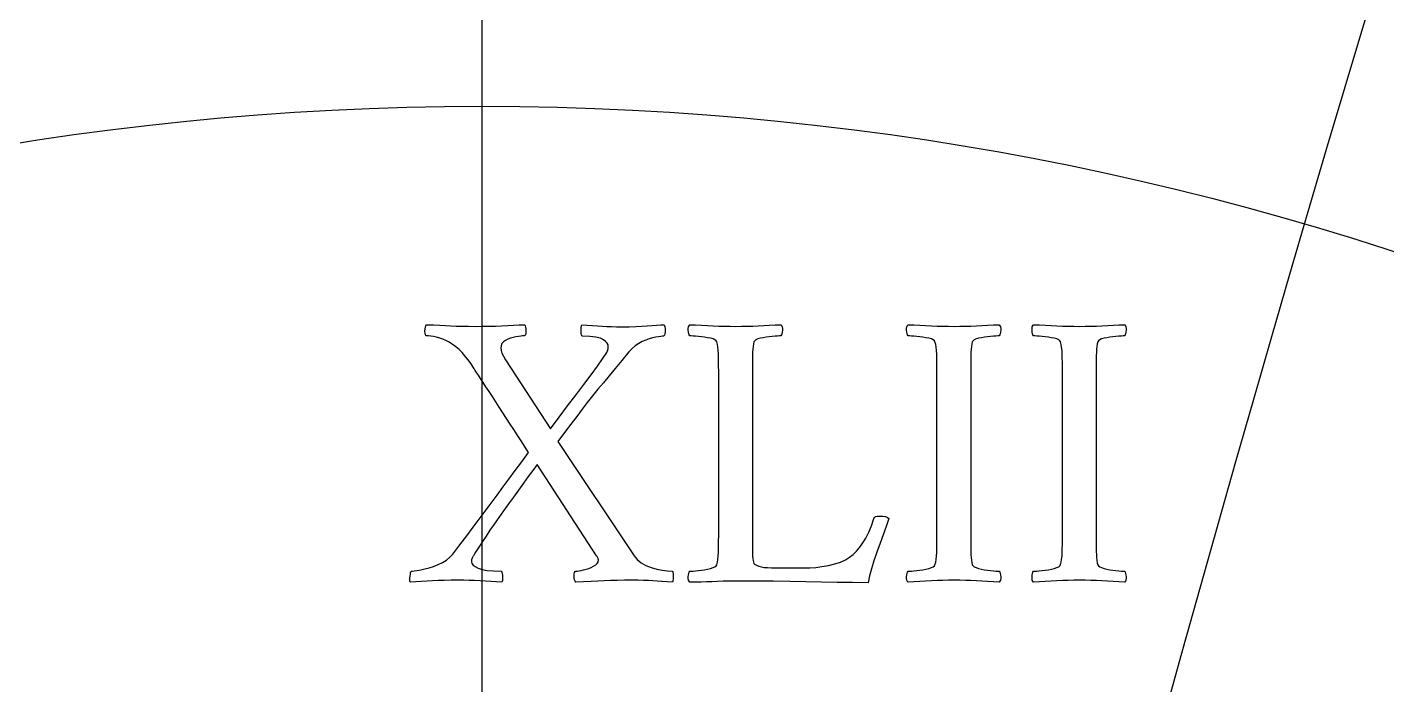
# Model space of a CAD drawing. Header units: millimetres. Extents: x -69 to 69, y -69 to 71.
# Drawn here: x -4.64 to 9.22, y 52.45 to 59.16 of the extents above; entities that cross this region are included whole.
import ezdxf

# ---------------------------------------------------------------- set-up
doc = ezdxf.new("R2010")
doc.units = ezdxf.units.MM
for name, color, linetype in [('CUT_OUTER', 1, 'Continuous'), ('ENGRAVE', 7, 'Continuous'), ('ENGRAVE_FINE', 8, 'Continuous'), ('TEXT', 5, 'Continuous')]:
    doc.layers.add(name, color=color, linetype=linetype)

msp = doc.modelspace()

# ---------------------------------------------------------------- linework, layer by layer
at = {"layer": 'CUT_OUTER'}
for centre, radius, start, end in [((-0.0002, -0.0002), 69.3899, 142.382592, 87.802904), ((-0.0008, 0.001), 69.3887, 92.196259, 142.383048)]:
    msp.add_arc(centre, radius, start, end, dxfattribs=at)
at = {"layer": 'ENGRAVE'}
msp.add_lwpolyline([(0, -68.4), (0, 68.4)], dxfattribs=at)
for centre, radius in [((0, 0), 68.4), ((0, 30.8113), 34.3351), ((0, 28.589), 29.7615)]:
    msp.add_circle(centre, radius, dxfattribs=at)
for centre, radius, start, end in [((0, 33.5849), 39.4795, 131.30785, 48.69215), ((0, 37.0825), 45.3808, 158.30757, 21.69243)]:
    msp.add_arc(centre, radius, start, end, dxfattribs=at)
at = {"layer": 'ENGRAVE_FINE'}
for centre, radius, start, end in [((-326.7411, -36.2572), 331.7816, 3.549067, 18.208032), ((-326.7411, -36.2572), 331.7816, 3.549067, 18.208032), ((326.7411, -36.2572), 331.7816, 161.791968, 176.450933), ((326.7411, -36.2572), 331.7816, 161.791968, 176.450933), ((-158.2911, -36.2572), 168.4499, 7.145895, 36.6736), ((-158.2911, -36.2572), 168.4499, 7.145895, 36.6736), ((158.2911, -36.2572), 168.4499, 143.3264, 172.854105), ((158.2911, -36.2572), 168.4499, 143.3264, 172.854105), ((-99.7891, -36.2572), 115.2265, 10.840654, 55.662821), ((-99.7891, -36.2572), 115.2265, 10.840654, 55.662821), ((99.7891, -36.2572), 115.2265, 124.337179, 169.159346), ((99.7891, -36.2572), 115.2265, 124.337179, 169.159346)]:
    msp.add_arc(centre, radius, start, end, dxfattribs=at)
at = {"layer": 'TEXT'}
for points in [[(-0.0688, 56.1073), (0.0025, 56.1077), (0.0708, 56.1088), (0.136, 56.1107), (0.1982, 56.1134), (0.2586, 56.1163), (0.3186, 56.1189), (0.378, 56.1213), (0.4369, 56.1235), (0.4404, 56.1134), (0.4429, 56.0992), (0.4445, 56.081), (0.445, 56.0588), (0.444, 56.0375), (0.4409, 56.0224), (0.4359, 56.0133), (0.4288, 56.0102), (0.4129, 56.0096), (0.3934, 56.0077), (0.3704, 56.0045), (0.3438, 56.0001), (0.316, 55.994), (0.2892, 55.986), (0.2634, 55.9758), (0.2387, 55.9637), (0.2174, 55.9489), (0.2023, 55.9308), (0.1932, 55.9095), (0.1901, 55.8848), (0.1932, 55.8608), (0.2023, 55.8333), (0.2174, 55.8022), (0.2387, 55.7675), (0.6958, 55.0637), (0.7838, 55.1812), (0.8697, 55.2952), (0.9536, 55.4057), (1.0356, 55.5127), (1.1109, 55.612), (1.1751, 55.6998), (1.2282, 55.7759), (1.2702, 55.8403), (1.2756, 55.8504), (1.2798, 55.8606), (1.2827, 55.8707), (1.2843, 55.8808), (1.2852, 55.8899), (1.2859, 55.897), (1.2862, 55.902), (1.2864, 55.9051), (1.2833, 55.9197), (1.2742, 55.9354), (1.2591, 55.9521), (1.2378, 55.9698), (1.2062, 55.9857), (1.16, 55.9971), (1.099, 56.0039), (1.0234, 56.0062), (1.018, 56.0109), (1.0138, 56.0208), (1.0109, 56.0361), (1.0093, 56.0567), (1.0089, 56.0784), (1.0098, 56.0967), (1.0119, 56.1117), (1.0153, 56.1235), (1.0723, 56.1196), (1.1261, 56.1159), (1.1765, 56.1125), (1.2237, 56.1093), (1.2703, 56.1067), (1.3192, 56.1048), (1.3704, 56.1036), (1.4239, 56.1033), (1.4977, 56.1038), (1.5655, 56.1053), (1.6272, 56.1078), (1.6828, 56.1114), (1.7331, 56.1152), (1.7789, 56.1184), (1.8201, 56.1212), (1.8567, 56.1235), (1.8604, 56.1139), (1.8633, 56.1012), (1.8655, 56.0856), (1.8668, 56.0669), (1.8665, 56.0479), (1.8633, 56.0315), (1.8574, 56.0176), (1.8486, 56.0062), (1.8376, 56.0056), (1.8208, 56.0037), (1.7982, 56.0005), (1.7698, 55.9961), (1.7376, 55.9895), (1.704, 55.9799), (1.6689, 55.9672), (1.6322, 55.9516), (1.5957, 55.9322), (1.5609, 55.9086), (1.5279, 55.8807), (1.4967, 55.8484), (1.4243, 55.7604), (1.3566, 55.6785), (1.2938, 55.6027), (1.2358, 55.5329), (1.1806, 55.4659), (1.1261, 55.3984), (1.0723, 55.3304), (1.0194, 55.2619), (0.9645, 55.1898), (0.9051, 55.1112), (0.8411, 55.026), (0.7726, 54.9342), (1.5493, 53.7692), (1.5814, 53.7298), (1.6211, 53.6964), (1.6684, 53.6691), (1.7232, 53.6479), (1.7806, 53.6319), (1.8355, 53.6206), (1.8878, 53.6137), (1.9376, 53.6114), (1.9428, 53.6016), (1.9462, 53.5882), (1.9479, 53.5712), (1.9477, 53.5508), (1.9466, 53.5308), (1.9452, 53.5154), (1.9436, 53.5045), (1.9417, 53.4982), (1.885, 53.5021), (1.8325, 53.5058), (1.7839, 53.5092), (1.7394, 53.5123), (1.6947, 53.515), (1.6454, 53.5169), (1.5915, 53.518), (1.5331, 53.5184), (1.4528, 53.518), (1.3779, 53.5169), (1.3082, 53.515), (1.2439, 53.5123), (1.1795, 53.5092), (1.1099, 53.5058), (1.0349, 53.5021), (0.9547, 53.4982), (0.9476, 53.5083), (0.9425, 53.5225), (0.9395, 53.5407), (0.9385, 53.5629), (0.9395, 53.5841), (0.9425, 53.5993), (0.9476, 53.6084), (0.9547, 53.6114), (0.9687, 53.6122), (0.9865, 53.6145), (1.0081, 53.6183), (1.0335, 53.6236), (1.0605, 53.6305), (1.0866, 53.6393), (1.112, 53.6498), (1.1367, 53.662), (1.1579, 53.6758), (1.1731, 53.6908), (1.1822, 53.7071), (1.1852, 53.7247), (1.1849, 53.7291), (1.1837, 53.7343), (1.1818, 53.7403), (1.1792, 53.747), (1.176, 53.7537), (1.1726, 53.7596), (1.1689, 53.7648), (1.165, 53.7692), (0.5623, 54.6996), (0.5169, 54.6393), (0.4697, 54.5757), (0.4208, 54.5088), (0.3701, 54.4387), (0.3189, 54.3673), (0.2685, 54.2966), (0.2188, 54.2267), (0.1699, 54.1575), (0.1231, 54.0908), (0.0799, 54.0281), (0.0402, 53.9694), (0.004, 53.9148), (-0.0276, 53.8663), (-0.0536, 53.8258), (-0.0741, 53.7935), (-0.089, 53.7692), (-0.0913, 53.7647), (-0.094, 53.7591), (-0.0973, 53.7525), (-0.1011, 53.7449), (-0.1047, 53.7366), (-0.1072, 53.7277), (-0.1087, 53.7184), (-0.1092, 53.7085), (-0.1049, 53.6907), (-0.092, 53.6736), (-0.0705, 53.6573), (-0.0405, 53.6418), (0, 53.6285), (0.0526, 53.619), (0.1173, 53.6133), (0.1942, 53.6114), (0.1996, 53.6016), (0.2038, 53.5882), (0.2067, 53.5712), (0.2083, 53.5508), (0.2087, 53.5308), (0.2078, 53.5154), (0.2057, 53.5045), (0.2023, 53.4982), (0.1474, 53.5021), (0.092, 53.5058), (0.0362, 53.5092), (-0.0202, 53.5123), (-0.0766, 53.515), (-0.1325, 53.5169), (-0.1878, 53.518), (-0.2427, 53.5184), (-0.3168, 53.518), (-0.3853, 53.5169), (-0.4483, 53.515), (-0.5056, 53.5123), (-0.5608, 53.5092), (-0.6169, 53.5058), (-0.674, 53.5021), (-0.7322, 53.4982), (-0.7353, 53.5097), (-0.7367, 53.524), (-0.7363, 53.541), (-0.7342, 53.5609), (-0.7313, 53.58), (-0.7286, 53.5948), (-0.7262, 53.6053), (-0.7241, 53.6114), (-0.7118, 53.6123), (-0.6912, 53.615), (-0.6623, 53.6194), (-0.625, 53.6256), (-0.5828, 53.6342), (-0.539, 53.6458), (-0.4938, 53.6605), (-0.447, 53.6782), (-0.4021, 53.6993), (-0.3625, 53.7242), (-0.3283, 53.7529), (-0.2993, 53.7854), (-0.2263, 53.8805), (-0.1567, 53.9715), (-0.0908, 54.0584), (-0.0283, 54.1414), (0.0322, 54.2224), (0.0925, 54.3037), (0.1526, 54.3852), (0.2124, 54.467), (0.2734, 54.5506), (0.3373, 54.6374), (0.4039, 54.7275), (0.4733, 54.821), (0.4494, 54.8595), (0.4222, 54.9024), (0.3917, 54.9495), (0.358, 55.001), (0.3223, 55.0552), (0.2862, 55.1107), (0.2495, 55.1674), (0.2124, 55.2255), (0.1755, 55.2831), (0.1396, 55.3387), (0.1047, 55.3923), (0.0708, 55.4439), (0.0389, 55.4922), (0.0101, 55.5359), (-0.0157, 55.5751), (-0.0384, 55.6098), (-0.057, 55.6381), (-0.0703, 55.6583), (-0.0782, 55.6704), (-0.0809, 55.6745), (-0.1129, 55.7243), (-0.1441, 55.7685), (-0.1746, 55.8072), (-0.2043, 55.8403), (-0.235, 55.8699), (-0.2685, 55.898), (-0.3048, 55.9245), (-0.3438, 55.9496), (-0.371, 55.9646), (-0.4, 55.9774), (-0.4307, 55.9879), (-0.4632, 55.9961), (-0.4946, 56.0023), (-0.5223, 56.0067), (-0.5462, 56.0093), (-0.5663, 56.0102), (-0.5734, 56.0133), (-0.5785, 56.0224), (-0.5815, 56.0375), (-0.5825, 56.0588), (-0.5815, 56.081), (-0.5785, 56.0992), (-0.5734, 56.1134), (-0.5663, 56.1235), (-0.4962, 56.1213), (-0.4313, 56.1189), (-0.3718, 56.1163), (-0.3175, 56.1134), (-0.2633, 56.1107), (-0.2038, 56.1088), (-0.1389, 56.1077), (-0.0688, 56.1073)], [(2.7548, 53.9674), (2.7548, 53.9629), (2.7548, 53.9573), (2.7548, 53.9507), (2.7548, 53.9432), (2.7548, 53.9236), (2.7548, 53.9012), (2.7548, 53.876), (2.7548, 53.8481), (2.755, 53.8194), (2.7558, 53.792), (2.757, 53.7658), (2.7588, 53.7409), (2.7613, 53.7192), (2.7649, 53.7025), (2.7694, 53.6908), (2.775, 53.6843), (2.7963, 53.6715), (2.82, 53.6615), (2.8459, 53.6543), (2.8741, 53.6499), (2.9076, 53.6472), (2.9494, 53.6453), (2.9996, 53.6442), (3.0581, 53.6438), (3.2806, 53.6438), (3.3386, 53.6455), (3.3995, 53.6504), (3.463, 53.6586), (3.5294, 53.6701), (3.5937, 53.6851), (3.6513, 53.704), (3.702, 53.7266), (3.7458, 53.753), (3.7816, 53.7819), (3.8161, 53.8157), (3.8494, 53.8547), (3.8813, 53.8987), (3.9118, 53.9492), (3.9405, 54.0079), (3.9674, 54.0746), (3.9926, 54.1495), (3.9991, 54.1601), (4.0108, 54.1677), (4.0275, 54.1722), (4.0492, 54.1737), (4.0826, 54.1722), (4.1099, 54.1677), (4.1311, 54.1601), (4.1463, 54.1495), (4.1173, 54.0673), (4.0871, 53.9826), (4.0557, 53.8954), (4.0229, 53.8056), (3.9924, 53.7179), (3.9678, 53.6367), (3.949, 53.5621), (3.9359, 53.4941), (3.7764, 53.4946), (3.6174, 53.4962), (3.4589, 53.4987), (3.3009, 53.5022), (3.138, 53.5058), (2.9651, 53.5083), (2.7821, 53.5098), (2.5889, 53.5103), (2.5219, 53.5099), (2.4584, 53.5088), (2.3985, 53.5069), (2.3421, 53.5043), (2.287, 53.5016), (2.2309, 53.4997), (2.1738, 53.4986), (2.1156, 53.4982), (2.1087, 53.5078), (2.104, 53.5204), (2.1016, 53.5361), (2.1015, 53.5548), (2.1031, 53.5735), (2.106, 53.5892), (2.1102, 53.6018), (2.1156, 53.6114), (2.1303, 53.6118), (2.15, 53.613), (2.1748, 53.6149), (2.2046, 53.6175), (2.2366, 53.6212), (2.2678, 53.6261), (2.2983, 53.6323), (2.328, 53.6398), (2.3539, 53.6481), (2.373, 53.657), (2.3853, 53.6663), (2.3907, 53.6762), (2.3979, 53.7022), (2.4033, 53.7318), (2.407, 53.7649), (2.4089, 53.8016), (2.4098, 53.8408), (2.4104, 53.8815), (2.4108, 53.9237), (2.4109, 53.9674), (2.4109, 55.6543), (2.4108, 55.6981), (2.4104, 55.7407), (2.4098, 55.7821), (2.4089, 55.8221), (2.407, 55.8597), (2.4033, 55.8934), (2.3979, 55.9234), (2.3907, 55.9496), (2.3853, 55.9609), (2.373, 55.9708), (2.3539, 55.9791), (2.328, 55.986), (2.2983, 55.9916), (2.2678, 55.9966), (2.2366, 56.0007), (2.2046, 56.0042), (2.1748, 56.0068), (2.15, 56.0087), (2.1303, 56.0099), (2.1156, 56.0102), (2.1102, 56.0198), (2.106, 56.0325), (2.1031, 56.0482), (2.1015, 56.0669), (2.1016, 56.0856), (2.104, 56.1012), (2.1087, 56.1139), (2.1156, 56.1235), (2.176, 56.1213), (2.236, 56.1189), (2.2954, 56.1163), (2.3543, 56.1134), (2.4127, 56.1107), (2.4706, 56.1088), (2.528, 56.1077), (2.5849, 56.1073), (2.6431, 56.1077), (2.7007, 56.1088), (2.7574, 56.1107), (2.8134, 56.1134), (2.8697, 56.1163), (2.9272, 56.1189), (2.986, 56.1213), (3.046, 56.1235), (3.053, 56.1139), (3.0576, 56.1012), (3.06, 56.0856), (3.0602, 56.0669), (3.0585, 56.0482), (3.0556, 56.0325), (3.0514, 56.0198), (3.046, 56.0102), (3.0313, 56.0099), (3.0116, 56.0087), (2.9868, 56.0068), (2.957, 56.0042), (2.9252, 56.0007), (2.8943, 55.9966), (2.8645, 55.9916), (2.8357, 55.986), (2.8104, 55.9791), (2.7912, 55.9708), (2.778, 55.9609), (2.7709, 55.9496), (2.7655, 55.9278), (2.7613, 55.903), (2.7584, 55.8752), (2.7568, 55.8444), (2.7559, 55.8113), (2.7553, 55.7766), (2.7549, 55.7405), (2.7548, 55.7028), (2.7548, 55.6967), (2.7548, 55.6907), (2.7548, 55.6846), (2.7548, 55.6785), (2.7548, 55.6725), (2.7548, 55.6664), (2.7548, 55.6603), (2.7548, 55.6543)], [(4.8097, 56.1073), (4.868, 56.1077), (4.9255, 56.1088), (4.9822, 56.1107), (5.0382, 56.1134), (5.0945, 56.1163), (5.152, 56.1189), (5.2108, 56.1213), (5.2708, 56.1235), (5.2778, 56.1139), (5.2825, 56.1012), (5.2849, 56.0856), (5.285, 56.0669), (5.2834, 56.0482), (5.2805, 56.0325), (5.2763, 56.0198), (5.2708, 56.0102), (5.2562, 56.0099), (5.2365, 56.0087), (5.2117, 56.0068), (5.1819, 56.0042), (5.15, 56.0007), (5.1192, 55.9966), (5.0893, 55.9916), (5.0605, 55.986), (5.0352, 55.9791), (5.016, 55.9708), (5.0029, 55.9609), (4.9958, 55.9496), (4.9903, 55.9278), (4.9862, 55.903), (4.9833, 55.8752), (4.9816, 55.8444), (4.9807, 55.8113), (4.9801, 55.7766), (4.9797, 55.7405), (4.9796, 55.7028), (4.9796, 55.6967), (4.9796, 55.6907), (4.9796, 55.6846), (4.9796, 55.6785), (4.9796, 55.6725), (4.9796, 55.6664), (4.9796, 55.6603), (4.9796, 55.6543), (4.9796, 53.9674), (4.9796, 53.9614), (4.9796, 53.9553), (4.9796, 53.9492), (4.9796, 53.9432), (4.9796, 53.9371), (4.9796, 53.931), (4.9796, 53.9249), (4.9796, 53.9189), (4.9797, 53.8813), (4.9801, 53.8456), (4.9807, 53.8116), (4.9816, 53.7793), (4.9833, 53.7494), (4.9862, 53.7222), (4.9903, 53.6978), (4.9958, 53.6762), (5.0029, 53.6663), (5.016, 53.657), (5.0352, 53.6481), (5.0605, 53.6398), (5.0893, 53.6323), (5.1192, 53.6261), (5.15, 53.6212), (5.1819, 53.6175), (5.2117, 53.6149), (5.2365, 53.613), (5.2562, 53.6118), (5.2708, 53.6114), (5.2763, 53.6018), (5.2805, 53.5892), (5.2834, 53.5735), (5.285, 53.5548), (5.2849, 53.5361), (5.2825, 53.5204), (5.2778, 53.5078), (5.2708, 53.4982), (5.2108, 53.5021), (5.152, 53.5058), (5.0945, 53.5092), (5.0382, 53.5123), (4.9822, 53.515), (4.9255, 53.5169), (4.868, 53.518), (4.8097, 53.5184), (4.7528, 53.518), (4.6954, 53.5169), (4.6375, 53.515), (4.5791, 53.5123), (4.5202, 53.5092), (4.4608, 53.5058), (4.4009, 53.5021), (4.3405, 53.4982), (4.3335, 53.5078), (4.3288, 53.5204), (4.3264, 53.5361), (4.3263, 53.5548), (4.3279, 53.5735), (4.3309, 53.5892), (4.335, 53.6018), (4.3405, 53.6114), (4.3551, 53.6118), (4.3748, 53.613), (4.3996, 53.6149), (4.4295, 53.6175), (4.4614, 53.6212), (4.4927, 53.6261), (4.5231, 53.6323), (4.5528, 53.6398), (4.5787, 53.6481), (4.5978, 53.657), (4.6101, 53.6663), (4.6155, 53.6762), (4.6227, 53.7022), (4.6282, 53.7318), (4.6318, 53.7649), (4.6337, 53.8016), (4.6346, 53.8408), (4.6352, 53.8815), (4.6356, 53.9237), (4.6358, 53.9674), (4.6358, 55.6543), (4.6356, 55.6981), (4.6352, 55.7407), (4.6346, 55.7821), (4.6337, 55.8221), (4.6318, 55.8597), (4.6282, 55.8934), (4.6227, 55.9234), (4.6155, 55.9496), (4.6101, 55.9609), (4.5978, 55.9708), (4.5787, 55.9791), (4.5528, 55.986), (4.5231, 55.9916), (4.4927, 55.9966), (4.4614, 56.0007), (4.4295, 56.0042), (4.3996, 56.0068), (4.3748, 56.0087), (4.3551, 56.0099), (4.3405, 56.0102), (4.335, 56.0198), (4.3309, 56.0325), (4.3279, 56.0482), (4.3263, 56.0669), (4.3264, 56.0856), (4.3288, 56.1012), (4.3335, 56.1139), (4.3405, 56.1235), (4.4009, 56.1213), (4.4608, 56.1189), (4.5202, 56.1163), (4.5791, 56.1134), (4.6375, 56.1107), (4.6954, 56.1088), (4.7528, 56.1077), (4.8097, 56.1073)], [(6.088, 56.1073), (6.1462, 56.1077), (6.2038, 56.1088), (6.2605, 56.1107), (6.3165, 56.1134), (6.3728, 56.1163), (6.4303, 56.1189), (6.4891, 56.1213), (6.5491, 56.1235), (6.5561, 56.1139), (6.5607, 56.1012), (6.5631, 56.0856), (6.5633, 56.0669), (6.5616, 56.0482), (6.5587, 56.0325), (6.5546, 56.0198), (6.5491, 56.0102), (6.5345, 56.0099), (6.5147, 56.0087), (6.49, 56.0068), (6.4601, 56.0042), (6.4283, 56.0007), (6.3974, 55.9966), (6.3676, 55.9916), (6.3388, 55.986), (6.3135, 55.9791), (6.2943, 55.9708), (6.2811, 55.9609), (6.274, 55.9496), (6.2686, 55.9278), (6.2644, 55.903), (6.2615, 55.8752), (6.2599, 55.8444), (6.259, 55.8113), (6.2584, 55.7766), (6.258, 55.7405), (6.2579, 55.7028), (6.2579, 55.6967), (6.2579, 55.6907), (6.2579, 55.6846), (6.2579, 55.6785), (6.2579, 55.6725), (6.2579, 55.6664), (6.2579, 55.6603), (6.2579, 55.6543), (6.2579, 53.9674), (6.2579, 53.9614), (6.2579, 53.9553), (6.2579, 53.9492), (6.2579, 53.9432), (6.2579, 53.9371), (6.2579, 53.931), (6.2579, 53.9249), (6.2579, 53.9189), (6.258, 53.8813), (6.2584, 53.8456), (6.259, 53.8116), (6.2599, 53.7793), (6.2615, 53.7494), (6.2644, 53.7222), (6.2686, 53.6978), (6.274, 53.6762), (6.2811, 53.6663), (6.2943, 53.657), (6.3135, 53.6481), (6.3388, 53.6398), (6.3676, 53.6323), (6.3974, 53.6261), (6.4283, 53.6212), (6.4601, 53.6175), (6.49, 53.6149), (6.5147, 53.613), (6.5345, 53.6118), (6.5491, 53.6114), (6.5546, 53.6018), (6.5587, 53.5892), (6.5616, 53.5735), (6.5633, 53.5548), (6.5631, 53.5361), (6.5607, 53.5204), (6.5561, 53.5078), (6.5491, 53.4982), (6.4891, 53.5021), (6.4303, 53.5058), (6.3728, 53.5092), (6.3165, 53.5123), (6.2605, 53.515), (6.2038, 53.5169), (6.1462, 53.518), (6.088, 53.5184), (6.0311, 53.518), (5.9737, 53.5169), (5.9158, 53.515), (5.8574, 53.5123), (5.7985, 53.5092), (5.7391, 53.5058), (5.6792, 53.5021), (5.6187, 53.4982), (5.6118, 53.5078), (5.6071, 53.5204), (5.6047, 53.5361), (5.6046, 53.5548), (5.6062, 53.5735), (5.6091, 53.5892), (5.6133, 53.6018), (5.6187, 53.6114), (5.6334, 53.6118), (5.6531, 53.613), (5.6779, 53.6149), (5.7077, 53.6175), (5.7397, 53.6212), (5.7709, 53.6261), (5.8014, 53.6323), (5.8311, 53.6398), (5.857, 53.6481), (5.8761, 53.657), (5.8884, 53.6663), (5.8938, 53.6762), (5.901, 53.7022), (5.9064, 53.7318), (5.9101, 53.7649), (5.912, 53.8016), (5.9129, 53.8408), (5.9135, 53.8815), (5.9139, 53.9237), (5.914, 53.9674), (5.914, 55.6543), (5.9139, 55.6981), (5.9135, 55.7407), (5.9129, 55.7821), (5.912, 55.8221), (5.9101, 55.8597), (5.9064, 55.8934), (5.901, 55.9234), (5.8938, 55.9496), (5.8884, 55.9609), (5.8761, 55.9708), (5.857, 55.9791), (5.8311, 55.986), (5.8014, 55.9916), (5.7709, 55.9966), (5.7397, 56.0007), (5.7077, 56.0042), (5.6779, 56.0068), (5.6531, 56.0087), (5.6334, 56.0099), (5.6187, 56.0102), (5.6133, 56.0198), (5.6091, 56.0325), (5.6062, 56.0482), (5.6046, 56.0669), (5.6047, 56.0856), (5.6071, 56.1012), (5.6118, 56.1139), (5.6187, 56.1235), (5.6792, 56.1213), (5.7391, 56.1189), (5.7985, 56.1163), (5.8574, 56.1134), (5.9158, 56.1107), (5.9737, 56.1088), (6.0311, 56.1077), (6.088, 56.1073)]]:
    msp.add_lwpolyline(points, close=True, dxfattribs=at)

doc.saveas('drawing.dxf')
